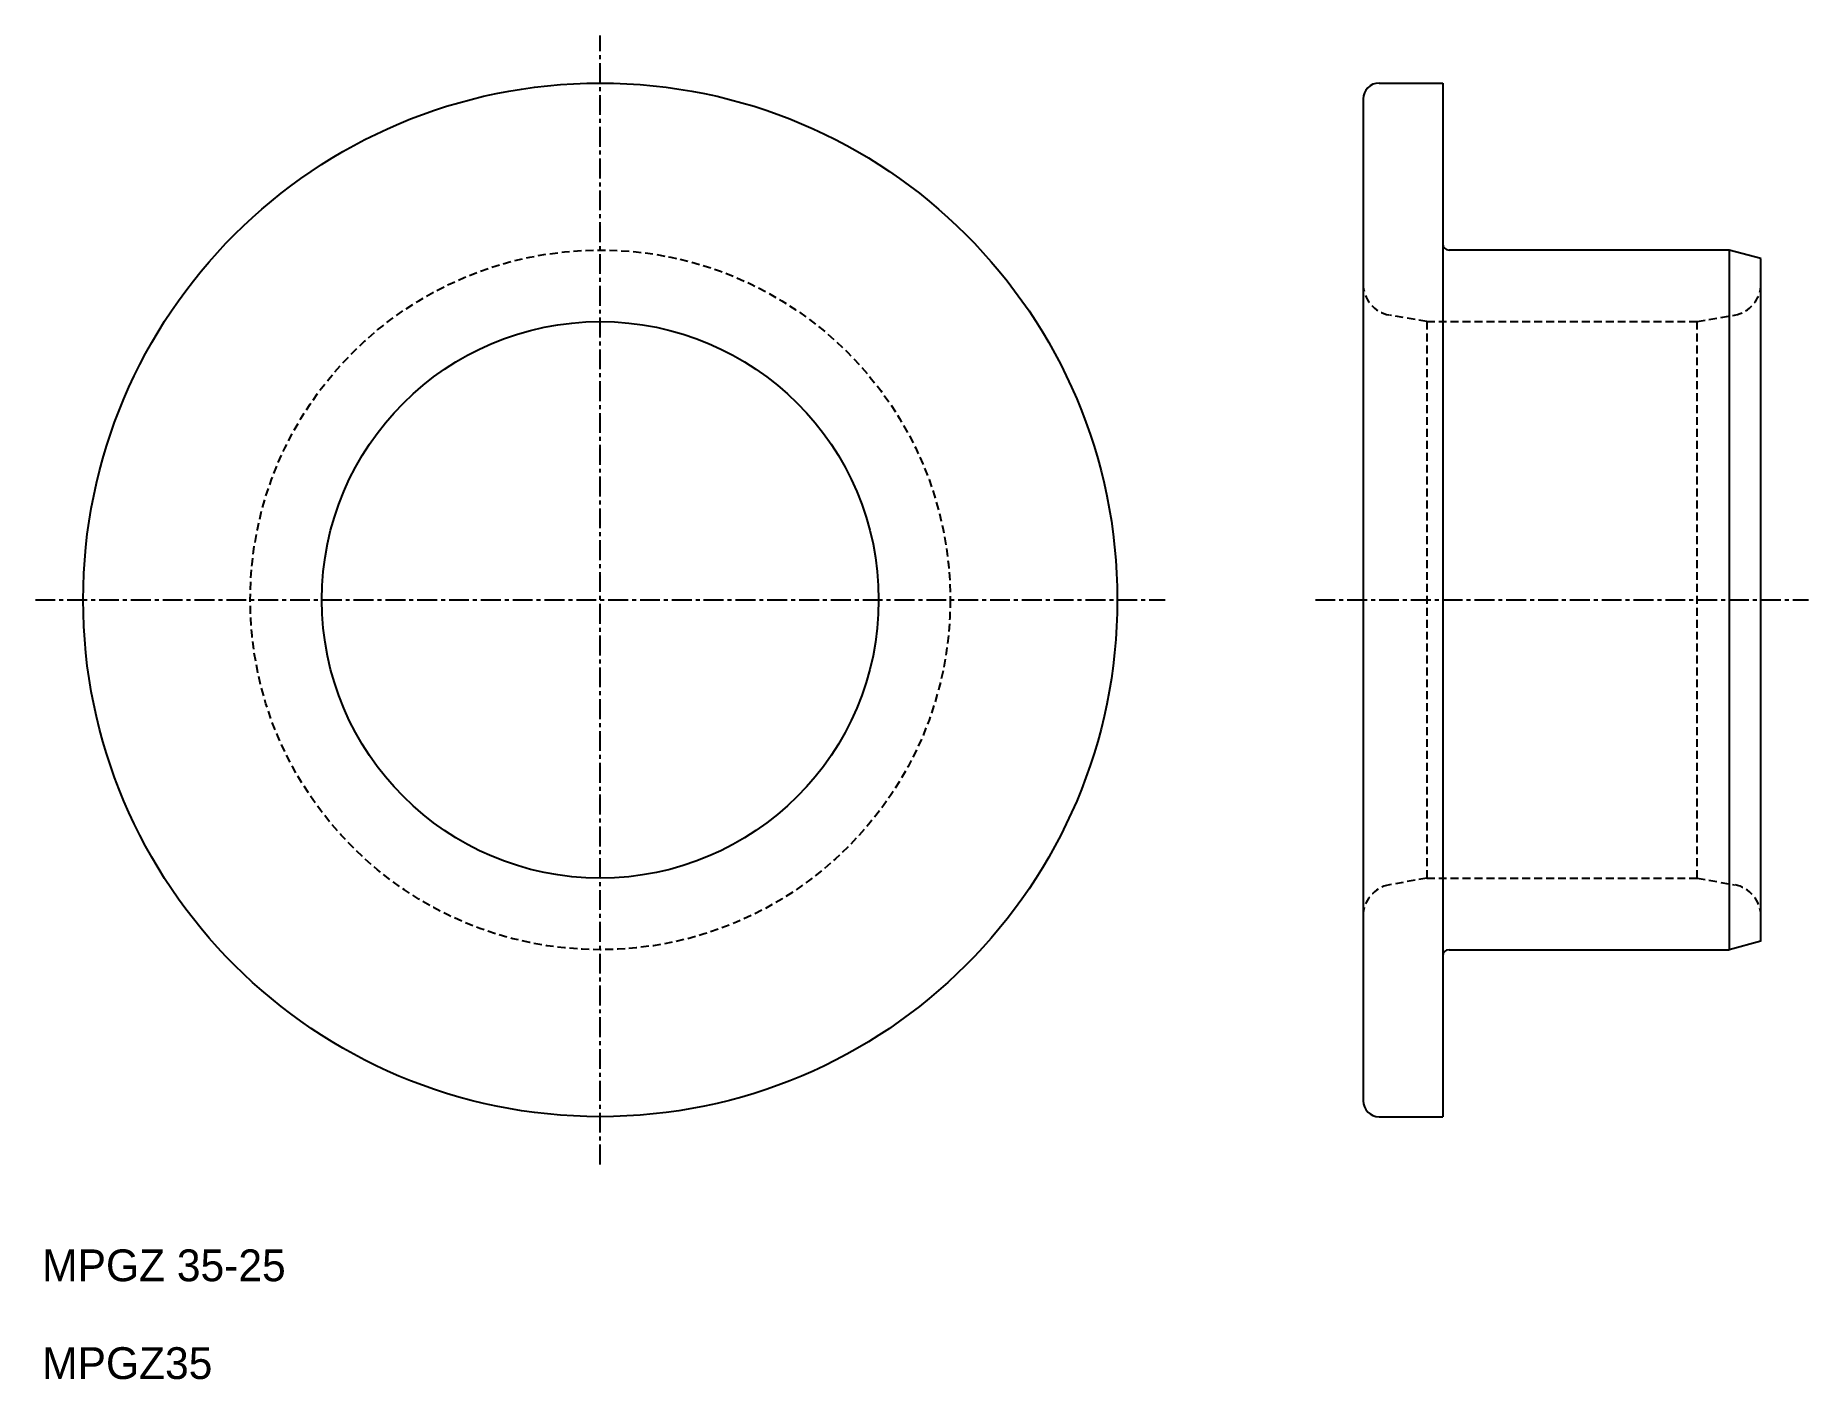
# Model space of a CAD drawing. Extents: x 15 to 127, y 23 to 108.
import ezdxf

# ---------------------------------------------------------------- set-up
doc = ezdxf.new("R2010")
doc.units = 0
doc.linetypes.add('CENTER', pattern=[2, 1.25, -0.25, 0.25, -0.25])
doc.linetypes.add('DASHED', pattern=[0.75, 0.5, -0.25])
doc.layers.get('0').update_dxf_attribs({"linetype": 'CONTINUOUS'})
doc.layers.add('CENTER', color=1, linetype='CENTER')

msp = doc.modelspace()

# ---------------------------------------------------------------- linework, layer by layer
at = {"color": 7, "linetype": 'CONTINUOUS'}
for p, q in [((99.84, 104.51), (103.84, 104.51)), ((103.84, 104.51), (103.84, 39.51)), ((98.84, 103.51), (98.84, 40.51)), ((121.84, 94.01), (104.24, 94.01)), ((121.84, 94.01), (121.84, 50.01)), ((123.84, 93.47), (121.84, 94.01)), ((123.84, 50.54), (123.84, 93.47)), ((123.84, 50.54), (121.84, 50.01)), ((104.24, 50.01), (121.84, 50.01)), ((99.84, 39.51), (103.84, 39.51))]:
    msp.add_line(p, q, dxfattribs=at)
at = {"color": 3, "linetype": 'DASHED'}
for p, q in [((102.84, 89.51), (100.49, 89.92)), ((102.84, 89.51), (119.84, 89.51)), ((102.84, 89.51), (102.84, 54.51)), ((119.84, 89.51), (122.18, 89.92)), ((119.84, 54.51), (119.84, 89.51)), ((102.84, 54.51), (100.49, 54.09)), ((102.84, 54.51), (119.84, 54.51)), ((119.84, 54.51), (122.18, 54.09))]:
    msp.add_line(p, q, dxfattribs=at)
at = {"color": 7, "linetype": 'CONTINUOUS'}
for radius in [32.5, 17.5]:
    msp.add_circle((50.89, 72.01), radius, dxfattribs=at)
at = {"color": 3, "linetype": 'DASHED'}
msp.add_circle((50.89, 72.01), 22, dxfattribs=at)
at = {"color": 7, "linetype": 'CONTINUOUS'}
for centre, radius, start, end in [((99.84, 103.51), 1, 90, 180), ((104.24, 94.41), 0.4, 180, 270), ((104.24, 49.61), 0.4, 90, 180), ((99.84, 40.51), 1, 180, 270)]:
    msp.add_arc(centre, radius, start, end, dxfattribs=at)
at = {"color": 3, "linetype": 'DASHED'}
for centre, start, end in [((100.84, 91.89), 180, 260), ((121.84, 91.89), 280, 0), ((100.84, 52.12), 100, 180), ((121.84, 52.12), 0, 80)]:
    msp.add_arc(centre, 2, start, end, dxfattribs=at)
at = {"layer": 'CENTER', "color": 1, "linetype": 'CENTER'}
for p, q in [((50.89, 36.51), (50.89, 107.51)), ((15.39, 72.01), (86.39, 72.01)), ((95.84, 72.01), (126.84, 72.01))]:
    msp.add_line(p, q, dxfattribs=at)

# ---------------------------------------------------------------- texts
at = {"color": 7, "linetype": 'CONTINUOUS'}
for s, p in [('MPGZ 35-25', (15.81, 29.16)), ('MPGZ35', (15.81, 23.01))]:
    msp.add_text(s, height=2, dxfattribs=at).set_placement(p)

doc.saveas('drawing.dxf')
